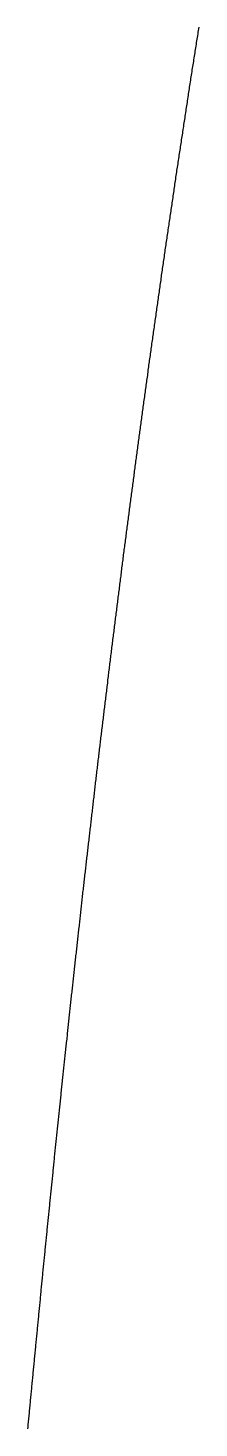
# Model space of a CAD drawing. Header units: millimetres. Extents: x 88 to 97873, y 32 to 55088.
# Drawn here: x 47981.56 to 47983.11, y 5208.76 to 5221.44 of the extents above; entities that cross this region are included whole.
import ezdxf

# ---------------------------------------------------------------- set-up
doc = ezdxf.new("R2010")
doc.units = ezdxf.units.MM
doc.header["$LTSCALE"] = 0.3

msp = doc.modelspace()

# ---------------------------------------------------------------- linework, layer by layer
for p, q in [((47983.11, 5221.427), (47983.112, 5221.443)), ((47983.09, 5221.303), (47983.093, 5221.319)), ((47983.093, 5221.319), (47983.095, 5221.334)), ((47983.095, 5221.334), (47983.098, 5221.35)), ((47983.098, 5221.35), (47983.1, 5221.365)), ((47983.1, 5221.365), (47983.103, 5221.381)), ((47983.103, 5221.381), (47983.105, 5221.396)), ((47983.105, 5221.396), (47983.108, 5221.412)), ((47983.108, 5221.412), (47983.11, 5221.427)), ((47983.071, 5221.179), (47983.073, 5221.195)), ((47983.073, 5221.195), (47983.076, 5221.21)), ((47983.076, 5221.21), (47983.078, 5221.226)), ((47983.078, 5221.226), (47983.081, 5221.241)), ((47983.081, 5221.241), (47983.083, 5221.257)), ((47983.083, 5221.257), (47983.085, 5221.272)), ((47983.085, 5221.272), (47983.088, 5221.288)), ((47983.088, 5221.288), (47983.09, 5221.303)), ((47983.051, 5221.055), (47983.054, 5221.071)), ((47983.054, 5221.071), (47983.056, 5221.086)), ((47983.056, 5221.086), (47983.059, 5221.102)), ((47983.059, 5221.102), (47983.061, 5221.117)), ((47983.061, 5221.117), (47983.064, 5221.133)), ((47983.064, 5221.133), (47983.066, 5221.148)), ((47983.066, 5221.148), (47983.068, 5221.164)), ((47983.068, 5221.164), (47983.071, 5221.179)), ((47983.032, 5220.931), (47983.035, 5220.947)), ((47983.035, 5220.947), (47983.037, 5220.962)), ((47983.037, 5220.962), (47983.039, 5220.978)), ((47983.039, 5220.978), (47983.042, 5220.993)), ((47983.042, 5220.993), (47983.044, 5221.009)), ((47983.044, 5221.009), (47983.047, 5221.024)), ((47983.047, 5221.024), (47983.049, 5221.04)), ((47983.049, 5221.04), (47983.051, 5221.055)), ((47983.011, 5220.792), (47983.013, 5220.808)), ((47983.013, 5220.808), (47983.016, 5220.823)), ((47983.016, 5220.823), (47983.018, 5220.838)), ((47983.018, 5220.838), (47983.02, 5220.854)), ((47983.02, 5220.854), (47983.023, 5220.869)), ((47983.023, 5220.869), (47983.025, 5220.885)), ((47983.025, 5220.885), (47983.027, 5220.9)), ((47983.027, 5220.9), (47983.03, 5220.916)), ((47983.03, 5220.916), (47983.032, 5220.931)), ((47982.992, 5220.669), (47982.994, 5220.684)), ((47982.994, 5220.684), (47982.996, 5220.699)), ((47982.996, 5220.699), (47982.999, 5220.715)), ((47982.999, 5220.715), (47983.001, 5220.73)), ((47983.001, 5220.73), (47983.004, 5220.746)), ((47983.004, 5220.746), (47983.006, 5220.761)), ((47983.006, 5220.761), (47983.008, 5220.777)), ((47983.008, 5220.777), (47983.011, 5220.792)), ((47982.973, 5220.545), (47982.975, 5220.561)), ((47982.975, 5220.561), (47982.978, 5220.576)), ((47982.978, 5220.576), (47982.98, 5220.591)), ((47982.98, 5220.591), (47982.982, 5220.607)), ((47982.982, 5220.607), (47982.985, 5220.622)), ((47982.985, 5220.622), (47982.987, 5220.638)), ((47982.987, 5220.638), (47982.989, 5220.653)), ((47982.989, 5220.653), (47982.992, 5220.669)), ((47982.954, 5220.422), (47982.957, 5220.437)), ((47982.957, 5220.437), (47982.959, 5220.453)), ((47982.959, 5220.453), (47982.961, 5220.468)), ((47982.961, 5220.468), (47982.964, 5220.483)), ((47982.964, 5220.483), (47982.966, 5220.499)), ((47982.966, 5220.499), (47982.968, 5220.514)), ((47982.968, 5220.514), (47982.971, 5220.53)), ((47982.971, 5220.53), (47982.973, 5220.545)), ((47982.933, 5220.283), (47982.936, 5220.299)), ((47982.936, 5220.299), (47982.938, 5220.314)), ((47982.938, 5220.314), (47982.94, 5220.33)), ((47982.94, 5220.33), (47982.943, 5220.345)), ((47982.943, 5220.345), (47982.945, 5220.36)), ((47982.945, 5220.36), (47982.947, 5220.376)), ((47982.947, 5220.376), (47982.95, 5220.391)), ((47982.95, 5220.391), (47982.952, 5220.406)), ((47982.952, 5220.406), (47982.954, 5220.422)), ((47982.915, 5220.16), (47982.917, 5220.176)), ((47982.917, 5220.176), (47982.919, 5220.191)), ((47982.919, 5220.191), (47982.922, 5220.207)), ((47982.922, 5220.207), (47982.924, 5220.222)), ((47982.924, 5220.222), (47982.926, 5220.237)), ((47982.926, 5220.237), (47982.929, 5220.253)), ((47982.929, 5220.253), (47982.931, 5220.268)), ((47982.931, 5220.268), (47982.933, 5220.283)), ((47982.896, 5220.038), (47982.899, 5220.053)), ((47982.899, 5220.053), (47982.901, 5220.068)), ((47982.901, 5220.068), (47982.903, 5220.084)), ((47982.903, 5220.084), (47982.906, 5220.099)), ((47982.906, 5220.099), (47982.908, 5220.114)), ((47982.908, 5220.114), (47982.91, 5220.13)), ((47982.91, 5220.13), (47982.912, 5220.145)), ((47982.912, 5220.145), (47982.915, 5220.16)), ((47982.878, 5219.915), (47982.88, 5219.93)), ((47982.88, 5219.93), (47982.883, 5219.946)), ((47982.883, 5219.946), (47982.885, 5219.961)), ((47982.885, 5219.961), (47982.887, 5219.976)), ((47982.887, 5219.976), (47982.89, 5219.992)), ((47982.89, 5219.992), (47982.892, 5220.007)), ((47982.892, 5220.007), (47982.894, 5220.022)), ((47982.894, 5220.022), (47982.896, 5220.038)), ((47982.858, 5219.777), (47982.86, 5219.793)), ((47982.86, 5219.793), (47982.862, 5219.808)), ((47982.862, 5219.808), (47982.865, 5219.823)), ((47982.865, 5219.823), (47982.867, 5219.839)), ((47982.867, 5219.839), (47982.869, 5219.854)), ((47982.869, 5219.854), (47982.871, 5219.869)), ((47982.871, 5219.869), (47982.874, 5219.884)), ((47982.874, 5219.884), (47982.876, 5219.9)), ((47982.876, 5219.9), (47982.878, 5219.915)), ((47982.84, 5219.655), (47982.842, 5219.67)), ((47982.842, 5219.67), (47982.844, 5219.686)), ((47982.844, 5219.686), (47982.847, 5219.701)), ((47982.847, 5219.701), (47982.849, 5219.716)), ((47982.849, 5219.716), (47982.851, 5219.732)), ((47982.851, 5219.732), (47982.853, 5219.747)), ((47982.853, 5219.747), (47982.856, 5219.762)), ((47982.856, 5219.762), (47982.858, 5219.777)), ((47982.822, 5219.533), (47982.824, 5219.548)), ((47982.824, 5219.548), (47982.826, 5219.564)), ((47982.826, 5219.564), (47982.829, 5219.579)), ((47982.829, 5219.579), (47982.831, 5219.594)), ((47982.831, 5219.594), (47982.833, 5219.609)), ((47982.833, 5219.609), (47982.835, 5219.625)), ((47982.835, 5219.625), (47982.838, 5219.64)), ((47982.838, 5219.64), (47982.84, 5219.655)), ((47982.804, 5219.411), (47982.806, 5219.426)), ((47982.806, 5219.426), (47982.809, 5219.442)), ((47982.809, 5219.442), (47982.811, 5219.457)), ((47982.811, 5219.457), (47982.813, 5219.472)), ((47982.813, 5219.472), (47982.815, 5219.487)), ((47982.815, 5219.487), (47982.818, 5219.503)), ((47982.818, 5219.503), (47982.82, 5219.518)), ((47982.82, 5219.518), (47982.822, 5219.533)), ((47982.784, 5219.274), (47982.787, 5219.289)), ((47982.787, 5219.289), (47982.789, 5219.305)), ((47982.789, 5219.305), (47982.791, 5219.32)), ((47982.791, 5219.32), (47982.793, 5219.335)), ((47982.793, 5219.335), (47982.795, 5219.35)), ((47982.795, 5219.35), (47982.798, 5219.365)), ((47982.798, 5219.365), (47982.8, 5219.381)), ((47982.8, 5219.381), (47982.802, 5219.396)), ((47982.802, 5219.396), (47982.804, 5219.411)), ((47982.767, 5219.153), (47982.769, 5219.168)), ((47982.769, 5219.168), (47982.771, 5219.183)), ((47982.771, 5219.183), (47982.773, 5219.198)), ((47982.773, 5219.198), (47982.776, 5219.213)), ((47982.776, 5219.213), (47982.778, 5219.229)), ((47982.778, 5219.229), (47982.78, 5219.244)), ((47982.78, 5219.244), (47982.782, 5219.259)), ((47982.782, 5219.259), (47982.784, 5219.274)), ((47982.75, 5219.031), (47982.752, 5219.046)), ((47982.752, 5219.046), (47982.754, 5219.062)), ((47982.754, 5219.062), (47982.756, 5219.077)), ((47982.756, 5219.077), (47982.758, 5219.092)), ((47982.758, 5219.092), (47982.76, 5219.107)), ((47982.76, 5219.107), (47982.763, 5219.122)), ((47982.763, 5219.122), (47982.765, 5219.137)), ((47982.765, 5219.137), (47982.767, 5219.153)), ((47982.73, 5218.895), (47982.732, 5218.91)), ((47982.732, 5218.91), (47982.734, 5218.925)), ((47982.734, 5218.925), (47982.737, 5218.94)), ((47982.737, 5218.94), (47982.739, 5218.956)), ((47982.739, 5218.956), (47982.741, 5218.971)), ((47982.741, 5218.971), (47982.743, 5218.986)), ((47982.743, 5218.986), (47982.745, 5219.001)), ((47982.745, 5219.001), (47982.747, 5219.016)), ((47982.747, 5219.016), (47982.75, 5219.031)), ((47982.713, 5218.774), (47982.715, 5218.789)), ((47982.715, 5218.789), (47982.717, 5218.804)), ((47982.717, 5218.804), (47982.719, 5218.819)), ((47982.719, 5218.819), (47982.722, 5218.834)), ((47982.722, 5218.834), (47982.724, 5218.85)), ((47982.724, 5218.85), (47982.726, 5218.865)), ((47982.726, 5218.865), (47982.728, 5218.88)), ((47982.728, 5218.88), (47982.73, 5218.895)), ((47982.694, 5218.638), (47982.696, 5218.653)), ((47982.696, 5218.653), (47982.698, 5218.668)), ((47982.698, 5218.668), (47982.7, 5218.683)), ((47982.7, 5218.683), (47982.702, 5218.698)), ((47982.702, 5218.698), (47982.704, 5218.713)), ((47982.704, 5218.713), (47982.707, 5218.729)), ((47982.707, 5218.729), (47982.709, 5218.744)), ((47982.709, 5218.744), (47982.711, 5218.759)), ((47982.711, 5218.759), (47982.713, 5218.774)), ((47982.677, 5218.517), (47982.679, 5218.532)), ((47982.679, 5218.532), (47982.681, 5218.547)), ((47982.681, 5218.547), (47982.683, 5218.562)), ((47982.683, 5218.562), (47982.685, 5218.578)), ((47982.685, 5218.578), (47982.687, 5218.593)), ((47982.687, 5218.593), (47982.69, 5218.608)), ((47982.69, 5218.608), (47982.692, 5218.623)), ((47982.692, 5218.623), (47982.694, 5218.638)), ((47982.66, 5218.397), (47982.662, 5218.412)), ((47982.662, 5218.412), (47982.664, 5218.427)), ((47982.664, 5218.427), (47982.666, 5218.442)), ((47982.666, 5218.442), (47982.669, 5218.457)), ((47982.669, 5218.457), (47982.671, 5218.472)), ((47982.671, 5218.472), (47982.673, 5218.487)), ((47982.673, 5218.487), (47982.675, 5218.502)), ((47982.675, 5218.502), (47982.677, 5218.517)), ((47982.641, 5218.261), (47982.643, 5218.276)), ((47982.643, 5218.276), (47982.646, 5218.291)), ((47982.646, 5218.291), (47982.648, 5218.306)), ((47982.648, 5218.306), (47982.65, 5218.321)), ((47982.65, 5218.321), (47982.652, 5218.337)), ((47982.652, 5218.337), (47982.654, 5218.352)), ((47982.654, 5218.352), (47982.656, 5218.367)), ((47982.656, 5218.367), (47982.658, 5218.382)), ((47982.658, 5218.382), (47982.66, 5218.397)), ((47982.625, 5218.141), (47982.627, 5218.156)), ((47982.627, 5218.156), (47982.629, 5218.171)), ((47982.629, 5218.171), (47982.631, 5218.186)), ((47982.631, 5218.186), (47982.633, 5218.201)), ((47982.633, 5218.201), (47982.635, 5218.216)), ((47982.635, 5218.216), (47982.637, 5218.231)), ((47982.637, 5218.231), (47982.639, 5218.246)), ((47982.639, 5218.246), (47982.641, 5218.261)), ((47982.606, 5218.006), (47982.608, 5218.021)), ((47982.608, 5218.021), (47982.61, 5218.036)), ((47982.61, 5218.036), (47982.612, 5218.051)), ((47982.612, 5218.051), (47982.614, 5218.066)), ((47982.614, 5218.066), (47982.617, 5218.081)), ((47982.617, 5218.081), (47982.619, 5218.096)), ((47982.619, 5218.096), (47982.621, 5218.111)), ((47982.621, 5218.111), (47982.623, 5218.126)), ((47982.623, 5218.126), (47982.625, 5218.141)), ((47982.59, 5217.886), (47982.592, 5217.901)), ((47982.592, 5217.901), (47982.594, 5217.916)), ((47982.594, 5217.916), (47982.596, 5217.931)), ((47982.596, 5217.931), (47982.598, 5217.946)), ((47982.598, 5217.946), (47982.6, 5217.961)), ((47982.6, 5217.961), (47982.602, 5217.976)), ((47982.602, 5217.976), (47982.604, 5217.991)), ((47982.604, 5217.991), (47982.606, 5218.006)), ((47982.572, 5217.752), (47982.574, 5217.767)), ((47982.574, 5217.767), (47982.576, 5217.781)), ((47982.576, 5217.781), (47982.578, 5217.796)), ((47982.578, 5217.796), (47982.58, 5217.811)), ((47982.58, 5217.811), (47982.582, 5217.826)), ((47982.582, 5217.826), (47982.584, 5217.841)), ((47982.584, 5217.841), (47982.586, 5217.856)), ((47982.586, 5217.856), (47982.588, 5217.871)), ((47982.588, 5217.871), (47982.59, 5217.886)), ((47982.556, 5217.632), (47982.558, 5217.647)), ((47982.558, 5217.647), (47982.56, 5217.662)), ((47982.56, 5217.662), (47982.562, 5217.677)), ((47982.562, 5217.677), (47982.564, 5217.692)), ((47982.564, 5217.692), (47982.566, 5217.707)), ((47982.566, 5217.707), (47982.568, 5217.722)), ((47982.568, 5217.722), (47982.57, 5217.737)), ((47982.57, 5217.737), (47982.572, 5217.752)), ((47982.538, 5217.498), (47982.54, 5217.513)), ((47982.54, 5217.513), (47982.542, 5217.528)), ((47982.542, 5217.528), (47982.544, 5217.542)), ((47982.544, 5217.542), (47982.546, 5217.557)), ((47982.546, 5217.557), (47982.548, 5217.572)), ((47982.548, 5217.572), (47982.55, 5217.587)), ((47982.55, 5217.587), (47982.552, 5217.602)), ((47982.552, 5217.602), (47982.554, 5217.617)), ((47982.554, 5217.617), (47982.556, 5217.632)), ((47982.522, 5217.379), (47982.524, 5217.393)), ((47982.524, 5217.393), (47982.526, 5217.408)), ((47982.526, 5217.408), (47982.528, 5217.423)), ((47982.528, 5217.423), (47982.53, 5217.438)), ((47982.53, 5217.438), (47982.532, 5217.453)), ((47982.532, 5217.453), (47982.534, 5217.468)), ((47982.534, 5217.468), (47982.536, 5217.483)), ((47982.536, 5217.483), (47982.538, 5217.498)), ((47982.504, 5217.245), (47982.506, 5217.259)), ((47982.506, 5217.259), (47982.508, 5217.274)), ((47982.508, 5217.274), (47982.51, 5217.289)), ((47982.51, 5217.289), (47982.512, 5217.304)), ((47982.512, 5217.304), (47982.514, 5217.319)), ((47982.514, 5217.319), (47982.516, 5217.334)), ((47982.516, 5217.334), (47982.518, 5217.349)), ((47982.518, 5217.349), (47982.52, 5217.364)), ((47982.52, 5217.364), (47982.522, 5217.379)), ((47982.488, 5217.126), (47982.49, 5217.141)), ((47982.49, 5217.141), (47982.492, 5217.155)), ((47982.492, 5217.155), (47982.494, 5217.17)), ((47982.494, 5217.17), (47982.496, 5217.185)), ((47982.496, 5217.185), (47982.498, 5217.2)), ((47982.498, 5217.2), (47982.5, 5217.215)), ((47982.5, 5217.215), (47982.502, 5217.23)), ((47982.502, 5217.23), (47982.504, 5217.245)), ((47982.471, 5216.992), (47982.473, 5217.007)), ((47982.473, 5217.007), (47982.475, 5217.022)), ((47982.475, 5217.022), (47982.477, 5217.037)), ((47982.477, 5217.037), (47982.479, 5217.051)), ((47982.479, 5217.051), (47982.48, 5217.066)), ((47982.48, 5217.066), (47982.482, 5217.081)), ((47982.482, 5217.081), (47982.484, 5217.096)), ((47982.484, 5217.096), (47982.486, 5217.111)), ((47982.486, 5217.111), (47982.488, 5217.126)), ((47982.455, 5216.874), (47982.457, 5216.888)), ((47982.457, 5216.888), (47982.459, 5216.903)), ((47982.459, 5216.903), (47982.461, 5216.918)), ((47982.461, 5216.918), (47982.463, 5216.933)), ((47982.463, 5216.933), (47982.465, 5216.948)), ((47982.465, 5216.948), (47982.467, 5216.962)), ((47982.467, 5216.962), (47982.469, 5216.977)), ((47982.469, 5216.977), (47982.471, 5216.992)), ((47982.438, 5216.74), (47982.44, 5216.755)), ((47982.44, 5216.755), (47982.442, 5216.77)), ((47982.442, 5216.77), (47982.444, 5216.785)), ((47982.444, 5216.785), (47982.446, 5216.8)), ((47982.446, 5216.8), (47982.448, 5216.814)), ((47982.448, 5216.814), (47982.45, 5216.829)), ((47982.45, 5216.829), (47982.451, 5216.844)), ((47982.451, 5216.844), (47982.453, 5216.859)), ((47982.453, 5216.859), (47982.455, 5216.874)), ((47982.423, 5216.622), (47982.425, 5216.637)), ((47982.425, 5216.637), (47982.427, 5216.652)), ((47982.427, 5216.652), (47982.428, 5216.666)), ((47982.428, 5216.666), (47982.43, 5216.681)), ((47982.43, 5216.681), (47982.432, 5216.696)), ((47982.432, 5216.696), (47982.434, 5216.711)), ((47982.434, 5216.711), (47982.436, 5216.726)), ((47982.436, 5216.726), (47982.438, 5216.74)), ((47982.406, 5216.489), (47982.408, 5216.504)), ((47982.408, 5216.504), (47982.409, 5216.519)), ((47982.409, 5216.519), (47982.411, 5216.533)), ((47982.411, 5216.533), (47982.413, 5216.548)), ((47982.413, 5216.548), (47982.415, 5216.563)), ((47982.415, 5216.563), (47982.417, 5216.578)), ((47982.417, 5216.578), (47982.419, 5216.593)), ((47982.419, 5216.593), (47982.421, 5216.607)), ((47982.421, 5216.607), (47982.423, 5216.622)), ((47982.389, 5216.356), (47982.391, 5216.371)), ((47982.391, 5216.371), (47982.393, 5216.386)), ((47982.393, 5216.386), (47982.394, 5216.401)), ((47982.394, 5216.401), (47982.396, 5216.415)), ((47982.396, 5216.415), (47982.398, 5216.43)), ((47982.398, 5216.43), (47982.4, 5216.445)), ((47982.4, 5216.445), (47982.402, 5216.46)), ((47982.402, 5216.46), (47982.404, 5216.474)), ((47982.404, 5216.474), (47982.406, 5216.489)), ((47982.374, 5216.239), (47982.376, 5216.253)), ((47982.376, 5216.253), (47982.378, 5216.268)), ((47982.378, 5216.268), (47982.379, 5216.283)), ((47982.379, 5216.283), (47982.381, 5216.298)), ((47982.381, 5216.298), (47982.383, 5216.312)), ((47982.383, 5216.312), (47982.385, 5216.327)), ((47982.385, 5216.327), (47982.387, 5216.342)), ((47982.387, 5216.342), (47982.389, 5216.356)), ((47982.357, 5216.106), (47982.359, 5216.121)), ((47982.359, 5216.121), (47982.361, 5216.136)), ((47982.361, 5216.136), (47982.363, 5216.15)), ((47982.363, 5216.15), (47982.365, 5216.165)), ((47982.365, 5216.165), (47982.366, 5216.18)), ((47982.366, 5216.18), (47982.368, 5216.195)), ((47982.368, 5216.195), (47982.37, 5216.209)), ((47982.37, 5216.209), (47982.372, 5216.224)), ((47982.372, 5216.224), (47982.374, 5216.239)), ((47982.342, 5215.989), (47982.344, 5216.003)), ((47982.344, 5216.003), (47982.346, 5216.018)), ((47982.346, 5216.018), (47982.348, 5216.033)), ((47982.348, 5216.033), (47982.35, 5216.048)), ((47982.35, 5216.048), (47982.352, 5216.062)), ((47982.352, 5216.062), (47982.353, 5216.077)), ((47982.353, 5216.077), (47982.355, 5216.092)), ((47982.355, 5216.092), (47982.357, 5216.106)), ((47982.326, 5215.857), (47982.328, 5215.871)), ((47982.328, 5215.871), (47982.33, 5215.886)), ((47982.33, 5215.886), (47982.331, 5215.901)), ((47982.331, 5215.901), (47982.333, 5215.915)), ((47982.333, 5215.915), (47982.335, 5215.93)), ((47982.335, 5215.93), (47982.337, 5215.945)), ((47982.337, 5215.945), (47982.339, 5215.959)), ((47982.339, 5215.959), (47982.341, 5215.974)), ((47982.341, 5215.974), (47982.342, 5215.989)), ((47982.31, 5215.725), (47982.311, 5215.74)), ((47982.311, 5215.74), (47982.313, 5215.754)), ((47982.313, 5215.754), (47982.315, 5215.769)), ((47982.315, 5215.769), (47982.317, 5215.784)), ((47982.317, 5215.784), (47982.319, 5215.798)), ((47982.319, 5215.798), (47982.32, 5215.813)), ((47982.32, 5215.813), (47982.322, 5215.827)), ((47982.322, 5215.827), (47982.324, 5215.842)), ((47982.324, 5215.842), (47982.326, 5215.857)), ((47982.295, 5215.608), (47982.297, 5215.623)), ((47982.297, 5215.623), (47982.299, 5215.637)), ((47982.299, 5215.637), (47982.301, 5215.652)), ((47982.301, 5215.652), (47982.302, 5215.666)), ((47982.302, 5215.666), (47982.304, 5215.681)), ((47982.304, 5215.681), (47982.306, 5215.696)), ((47982.306, 5215.696), (47982.308, 5215.71)), ((47982.308, 5215.71), (47982.31, 5215.725)), ((47982.279, 5215.476), (47982.281, 5215.491)), ((47982.281, 5215.491), (47982.283, 5215.506)), ((47982.283, 5215.506), (47982.284, 5215.52)), ((47982.284, 5215.52), (47982.286, 5215.535)), ((47982.286, 5215.535), (47982.288, 5215.549)), ((47982.288, 5215.549), (47982.29, 5215.564)), ((47982.29, 5215.564), (47982.292, 5215.579)), ((47982.292, 5215.579), (47982.293, 5215.593)), ((47982.293, 5215.593), (47982.295, 5215.608)), ((47982.263, 5215.345), (47982.265, 5215.36)), ((47982.265, 5215.36), (47982.267, 5215.374)), ((47982.267, 5215.374), (47982.268, 5215.389)), ((47982.268, 5215.389), (47982.27, 5215.403)), ((47982.27, 5215.403), (47982.272, 5215.418)), ((47982.272, 5215.418), (47982.274, 5215.433)), ((47982.274, 5215.433), (47982.275, 5215.447)), ((47982.275, 5215.447), (47982.277, 5215.462)), ((47982.277, 5215.462), (47982.279, 5215.476)), ((47982.249, 5215.228), (47982.251, 5215.243)), ((47982.251, 5215.243), (47982.252, 5215.258)), ((47982.252, 5215.258), (47982.254, 5215.272)), ((47982.254, 5215.272), (47982.256, 5215.287)), ((47982.256, 5215.287), (47982.258, 5215.301)), ((47982.258, 5215.301), (47982.259, 5215.316)), ((47982.259, 5215.316), (47982.261, 5215.33)), ((47982.261, 5215.33), (47982.263, 5215.345)), ((47982.233, 5215.097), (47982.235, 5215.112)), ((47982.235, 5215.112), (47982.236, 5215.126)), ((47982.236, 5215.126), (47982.238, 5215.141)), ((47982.238, 5215.141), (47982.24, 5215.156)), ((47982.24, 5215.156), (47982.242, 5215.17)), ((47982.242, 5215.17), (47982.244, 5215.185)), ((47982.244, 5215.185), (47982.245, 5215.199)), ((47982.245, 5215.199), (47982.247, 5215.214)), ((47982.247, 5215.214), (47982.249, 5215.228)), ((47982.217, 5214.966), (47982.219, 5214.981)), ((47982.219, 5214.981), (47982.221, 5214.996)), ((47982.221, 5214.996), (47982.222, 5215.01)), ((47982.222, 5215.01), (47982.224, 5215.025)), ((47982.224, 5215.025), (47982.226, 5215.039)), ((47982.226, 5215.039), (47982.228, 5215.054)), ((47982.228, 5215.054), (47982.229, 5215.068)), ((47982.229, 5215.068), (47982.231, 5215.083)), ((47982.231, 5215.083), (47982.233, 5215.097)), ((47982.202, 5214.836), (47982.203, 5214.85)), ((47982.203, 5214.85), (47982.205, 5214.865)), ((47982.205, 5214.865), (47982.207, 5214.879)), ((47982.207, 5214.879), (47982.209, 5214.894)), ((47982.209, 5214.894), (47982.21, 5214.908)), ((47982.21, 5214.908), (47982.212, 5214.923)), ((47982.212, 5214.923), (47982.214, 5214.937)), ((47982.214, 5214.937), (47982.216, 5214.952)), ((47982.216, 5214.952), (47982.217, 5214.966)), ((47982.188, 5214.72), (47982.19, 5214.734)), ((47982.19, 5214.734), (47982.191, 5214.749)), ((47982.191, 5214.749), (47982.193, 5214.763)), ((47982.193, 5214.763), (47982.195, 5214.778)), ((47982.195, 5214.778), (47982.196, 5214.792)), ((47982.196, 5214.792), (47982.198, 5214.807)), ((47982.198, 5214.807), (47982.2, 5214.821)), ((47982.2, 5214.821), (47982.202, 5214.836)), ((47982.172, 5214.589), (47982.174, 5214.604)), ((47982.174, 5214.604), (47982.176, 5214.618)), ((47982.176, 5214.618), (47982.178, 5214.633)), ((47982.178, 5214.633), (47982.179, 5214.647)), ((47982.179, 5214.647), (47982.181, 5214.662)), ((47982.181, 5214.662), (47982.183, 5214.676)), ((47982.183, 5214.676), (47982.184, 5214.691)), ((47982.184, 5214.691), (47982.186, 5214.705)), ((47982.186, 5214.705), (47982.188, 5214.72)), ((47982.157, 5214.459), (47982.159, 5214.474)), ((47982.159, 5214.474), (47982.161, 5214.488)), ((47982.161, 5214.488), (47982.162, 5214.503)), ((47982.162, 5214.503), (47982.164, 5214.517)), ((47982.164, 5214.517), (47982.166, 5214.531)), ((47982.166, 5214.531), (47982.167, 5214.546)), ((47982.167, 5214.546), (47982.169, 5214.56)), ((47982.169, 5214.56), (47982.171, 5214.575)), ((47982.171, 5214.575), (47982.172, 5214.589)), ((47982.142, 5214.329), (47982.144, 5214.343)), ((47982.144, 5214.343), (47982.145, 5214.358)), ((47982.145, 5214.358), (47982.147, 5214.372)), ((47982.147, 5214.372), (47982.149, 5214.387)), ((47982.149, 5214.387), (47982.15, 5214.401)), ((47982.15, 5214.401), (47982.152, 5214.416)), ((47982.152, 5214.416), (47982.154, 5214.43)), ((47982.154, 5214.43), (47982.155, 5214.445)), ((47982.155, 5214.445), (47982.157, 5214.459)), ((47982.129, 5214.214), (47982.13, 5214.228)), ((47982.13, 5214.228), (47982.132, 5214.242)), ((47982.132, 5214.242), (47982.134, 5214.257)), ((47982.134, 5214.257), (47982.135, 5214.271)), ((47982.135, 5214.271), (47982.137, 5214.286)), ((47982.137, 5214.286), (47982.139, 5214.3)), ((47982.139, 5214.3), (47982.14, 5214.315)), ((47982.14, 5214.315), (47982.142, 5214.329)), ((47982.114, 5214.084), (47982.115, 5214.098)), ((47982.115, 5214.098), (47982.117, 5214.113)), ((47982.117, 5214.113), (47982.119, 5214.127)), ((47982.119, 5214.127), (47982.12, 5214.141)), ((47982.12, 5214.141), (47982.122, 5214.156)), ((47982.122, 5214.156), (47982.124, 5214.17)), ((47982.124, 5214.17), (47982.125, 5214.185)), ((47982.125, 5214.185), (47982.127, 5214.199)), ((47982.127, 5214.199), (47982.129, 5214.214)), ((47982.099, 5213.954), (47982.1, 5213.969)), ((47982.1, 5213.969), (47982.102, 5213.983)), ((47982.102, 5213.983), (47982.104, 5213.997)), ((47982.104, 5213.997), (47982.105, 5214.012)), ((47982.105, 5214.012), (47982.107, 5214.026)), ((47982.107, 5214.026), (47982.109, 5214.041)), ((47982.109, 5214.041), (47982.11, 5214.055)), ((47982.11, 5214.055), (47982.112, 5214.069)), ((47982.112, 5214.069), (47982.114, 5214.084)), ((47982.084, 5213.825), (47982.086, 5213.839)), ((47982.086, 5213.839), (47982.087, 5213.853)), ((47982.087, 5213.853), (47982.089, 5213.868)), ((47982.089, 5213.868), (47982.09, 5213.882)), ((47982.09, 5213.882), (47982.092, 5213.897)), ((47982.092, 5213.897), (47982.094, 5213.911)), ((47982.094, 5213.911), (47982.095, 5213.925)), ((47982.095, 5213.925), (47982.097, 5213.94)), ((47982.097, 5213.94), (47982.099, 5213.954)), ((47982.069, 5213.695), (47982.071, 5213.71)), ((47982.071, 5213.71), (47982.072, 5213.724)), ((47982.072, 5213.724), (47982.074, 5213.738)), ((47982.074, 5213.738), (47982.076, 5213.753)), ((47982.076, 5213.753), (47982.077, 5213.767)), ((47982.077, 5213.767), (47982.079, 5213.782)), ((47982.079, 5213.782), (47982.081, 5213.796)), ((47982.081, 5213.796), (47982.082, 5213.81)), ((47982.082, 5213.81), (47982.084, 5213.825)), ((47982.056, 5213.581), (47982.058, 5213.595)), ((47982.058, 5213.595), (47982.059, 5213.609)), ((47982.059, 5213.609), (47982.061, 5213.624)), ((47982.061, 5213.624), (47982.063, 5213.638)), ((47982.063, 5213.638), (47982.064, 5213.652)), ((47982.064, 5213.652), (47982.066, 5213.667)), ((47982.066, 5213.667), (47982.068, 5213.681)), ((47982.068, 5213.681), (47982.069, 5213.695)), ((47982.042, 5213.452), (47982.043, 5213.466)), ((47982.043, 5213.466), (47982.045, 5213.48)), ((47982.045, 5213.48), (47982.046, 5213.495)), ((47982.046, 5213.495), (47982.048, 5213.509)), ((47982.048, 5213.509), (47982.05, 5213.523)), ((47982.05, 5213.523), (47982.051, 5213.538)), ((47982.051, 5213.538), (47982.053, 5213.552)), ((47982.053, 5213.552), (47982.055, 5213.566)), ((47982.055, 5213.566), (47982.056, 5213.581)), ((47982.027, 5213.323), (47982.029, 5213.337)), ((47982.029, 5213.337), (47982.03, 5213.351)), ((47982.03, 5213.351), (47982.032, 5213.366)), ((47982.032, 5213.366), (47982.034, 5213.38)), ((47982.034, 5213.38), (47982.035, 5213.394)), ((47982.035, 5213.394), (47982.037, 5213.409)), ((47982.037, 5213.409), (47982.038, 5213.423)), ((47982.038, 5213.423), (47982.04, 5213.437)), ((47982.04, 5213.437), (47982.042, 5213.452)), ((47982.013, 5213.194), (47982.014, 5213.208)), ((47982.014, 5213.208), (47982.016, 5213.223)), ((47982.016, 5213.223), (47982.018, 5213.237)), ((47982.018, 5213.237), (47982.019, 5213.251)), ((47982.019, 5213.251), (47982.021, 5213.265)), ((47982.021, 5213.265), (47982.022, 5213.28)), ((47982.022, 5213.28), (47982.024, 5213.294)), ((47982.024, 5213.294), (47982.026, 5213.308)), ((47982.026, 5213.308), (47982.027, 5213.323)), ((47981.999, 5213.065), (47982, 5213.08)), ((47982, 5213.08), (47982.002, 5213.094)), ((47982.002, 5213.094), (47982.003, 5213.108)), ((47982.003, 5213.108), (47982.005, 5213.122)), ((47982.005, 5213.122), (47982.007, 5213.137)), ((47982.007, 5213.137), (47982.008, 5213.151)), ((47982.008, 5213.151), (47982.01, 5213.165)), ((47982.01, 5213.165), (47982.011, 5213.18)), ((47982.011, 5213.18), (47982.013, 5213.194)), ((47981.984, 5212.937), (47981.986, 5212.951)), ((47981.986, 5212.951), (47981.988, 5212.965)), ((47981.988, 5212.965), (47981.989, 5212.98)), ((47981.989, 5212.98), (47981.991, 5212.994)), ((47981.991, 5212.994), (47981.992, 5213.008)), ((47981.992, 5213.008), (47981.994, 5213.022)), ((47981.994, 5213.022), (47981.995, 5213.037)), ((47981.995, 5213.037), (47981.997, 5213.051)), ((47981.997, 5213.051), (47981.999, 5213.065)), ((47981.97, 5212.809), (47981.972, 5212.823)), ((47981.972, 5212.823), (47981.974, 5212.837)), ((47981.974, 5212.837), (47981.975, 5212.851)), ((47981.975, 5212.851), (47981.977, 5212.866)), ((47981.977, 5212.866), (47981.978, 5212.88)), ((47981.978, 5212.88), (47981.98, 5212.894)), ((47981.98, 5212.894), (47981.981, 5212.908)), ((47981.981, 5212.908), (47981.983, 5212.923)), ((47981.983, 5212.923), (47981.984, 5212.937)), ((47981.958, 5212.695), (47981.96, 5212.709)), ((47981.96, 5212.709), (47981.961, 5212.723)), ((47981.961, 5212.723), (47981.963, 5212.737)), ((47981.963, 5212.737), (47981.964, 5212.752)), ((47981.964, 5212.752), (47981.966, 5212.766)), ((47981.966, 5212.766), (47981.967, 5212.78)), ((47981.967, 5212.78), (47981.969, 5212.794)), ((47981.969, 5212.794), (47981.97, 5212.809)), ((47981.944, 5212.567), (47981.946, 5212.581)), ((47981.946, 5212.581), (47981.947, 5212.595)), ((47981.947, 5212.595), (47981.949, 5212.609)), ((47981.949, 5212.609), (47981.95, 5212.624)), ((47981.95, 5212.624), (47981.952, 5212.638)), ((47981.952, 5212.638), (47981.953, 5212.652)), ((47981.953, 5212.652), (47981.955, 5212.666)), ((47981.955, 5212.666), (47981.956, 5212.68)), ((47981.956, 5212.68), (47981.958, 5212.695)), ((47981.93, 5212.439), (47981.932, 5212.453)), ((47981.932, 5212.453), (47981.933, 5212.467)), ((47981.933, 5212.467), (47981.935, 5212.481)), ((47981.935, 5212.481), (47981.936, 5212.496)), ((47981.936, 5212.496), (47981.938, 5212.51)), ((47981.938, 5212.51), (47981.939, 5212.524)), ((47981.939, 5212.524), (47981.941, 5212.538)), ((47981.941, 5212.538), (47981.943, 5212.552)), ((47981.943, 5212.552), (47981.944, 5212.567)), ((47981.917, 5212.311), (47981.918, 5212.325)), ((47981.918, 5212.325), (47981.92, 5212.339)), ((47981.92, 5212.339), (47981.921, 5212.354)), ((47981.921, 5212.354), (47981.923, 5212.368)), ((47981.923, 5212.368), (47981.924, 5212.382)), ((47981.924, 5212.382), (47981.926, 5212.396)), ((47981.926, 5212.396), (47981.927, 5212.41)), ((47981.927, 5212.41), (47981.929, 5212.425)), ((47981.929, 5212.425), (47981.93, 5212.439)), ((47981.903, 5212.183), (47981.904, 5212.198)), ((47981.904, 5212.198), (47981.906, 5212.212)), ((47981.906, 5212.212), (47981.907, 5212.226)), ((47981.907, 5212.226), (47981.909, 5212.24)), ((47981.909, 5212.24), (47981.91, 5212.254)), ((47981.91, 5212.254), (47981.912, 5212.268)), ((47981.912, 5212.268), (47981.914, 5212.283)), ((47981.914, 5212.283), (47981.915, 5212.297)), ((47981.915, 5212.297), (47981.917, 5212.311)), ((47981.889, 5212.056), (47981.891, 5212.07)), ((47981.891, 5212.07), (47981.892, 5212.084)), ((47981.892, 5212.084), (47981.894, 5212.098)), ((47981.894, 5212.098), (47981.895, 5212.113)), ((47981.895, 5212.113), (47981.897, 5212.127)), ((47981.897, 5212.127), (47981.898, 5212.141)), ((47981.898, 5212.141), (47981.9, 5212.155)), ((47981.9, 5212.155), (47981.901, 5212.169)), ((47981.901, 5212.169), (47981.903, 5212.183)), ((47981.876, 5211.929), (47981.877, 5211.943)), ((47981.877, 5211.943), (47981.879, 5211.957)), ((47981.879, 5211.957), (47981.88, 5211.971)), ((47981.88, 5211.971), (47981.882, 5211.985)), ((47981.882, 5211.985), (47981.883, 5211.999)), ((47981.883, 5211.999), (47981.885, 5212.013)), ((47981.885, 5212.013), (47981.886, 5212.028)), ((47981.886, 5212.028), (47981.888, 5212.042)), ((47981.888, 5212.042), (47981.889, 5212.056)), ((47981.862, 5211.801), (47981.864, 5211.815)), ((47981.864, 5211.815), (47981.865, 5211.83)), ((47981.865, 5211.83), (47981.867, 5211.844)), ((47981.867, 5211.844), (47981.868, 5211.858)), ((47981.868, 5211.858), (47981.87, 5211.872)), ((47981.87, 5211.872), (47981.871, 5211.886)), ((47981.871, 5211.886), (47981.873, 5211.9)), ((47981.873, 5211.9), (47981.874, 5211.914)), ((47981.874, 5211.914), (47981.876, 5211.929)), ((47981.849, 5211.674), (47981.851, 5211.688)), ((47981.851, 5211.688), (47981.852, 5211.702)), ((47981.852, 5211.702), (47981.854, 5211.717)), ((47981.854, 5211.717), (47981.855, 5211.731)), ((47981.855, 5211.731), (47981.857, 5211.745)), ((47981.857, 5211.745), (47981.858, 5211.759)), ((47981.858, 5211.759), (47981.86, 5211.773)), ((47981.86, 5211.773), (47981.861, 5211.787)), ((47981.861, 5211.787), (47981.862, 5211.801)), ((47981.836, 5211.547), (47981.837, 5211.561)), ((47981.837, 5211.561), (47981.839, 5211.575)), ((47981.839, 5211.575), (47981.84, 5211.59)), ((47981.84, 5211.59), (47981.842, 5211.604)), ((47981.842, 5211.604), (47981.843, 5211.618)), ((47981.843, 5211.618), (47981.845, 5211.632)), ((47981.845, 5211.632), (47981.846, 5211.646)), ((47981.846, 5211.646), (47981.848, 5211.66)), ((47981.848, 5211.66), (47981.849, 5211.674)), ((47981.823, 5211.42), (47981.824, 5211.435)), ((47981.824, 5211.435), (47981.826, 5211.449)), ((47981.826, 5211.449), (47981.827, 5211.463)), ((47981.827, 5211.463), (47981.829, 5211.477)), ((47981.829, 5211.477), (47981.83, 5211.491)), ((47981.83, 5211.491), (47981.832, 5211.505)), ((47981.832, 5211.505), (47981.833, 5211.519)), ((47981.833, 5211.519), (47981.834, 5211.533)), ((47981.834, 5211.533), (47981.836, 5211.547)), ((47981.81, 5211.294), (47981.811, 5211.308)), ((47981.811, 5211.308), (47981.813, 5211.322)), ((47981.813, 5211.322), (47981.814, 5211.336)), ((47981.814, 5211.336), (47981.815, 5211.35)), ((47981.815, 5211.35), (47981.817, 5211.364)), ((47981.817, 5211.364), (47981.818, 5211.378)), ((47981.818, 5211.378), (47981.82, 5211.392)), ((47981.82, 5211.392), (47981.821, 5211.406)), ((47981.821, 5211.406), (47981.823, 5211.42)), ((47981.797, 5211.167), (47981.798, 5211.181)), ((47981.798, 5211.181), (47981.8, 5211.195)), ((47981.8, 5211.195), (47981.801, 5211.209)), ((47981.801, 5211.209), (47981.802, 5211.223)), ((47981.802, 5211.223), (47981.804, 5211.237)), ((47981.804, 5211.237), (47981.805, 5211.252)), ((47981.805, 5211.252), (47981.807, 5211.266)), ((47981.807, 5211.266), (47981.808, 5211.28)), ((47981.808, 5211.28), (47981.81, 5211.294)), ((47981.784, 5211.041), (47981.785, 5211.055)), ((47981.785, 5211.055), (47981.787, 5211.069)), ((47981.787, 5211.069), (47981.788, 5211.083)), ((47981.788, 5211.083), (47981.789, 5211.097)), ((47981.789, 5211.097), (47981.791, 5211.111)), ((47981.791, 5211.111), (47981.792, 5211.125)), ((47981.792, 5211.125), (47981.794, 5211.139)), ((47981.794, 5211.139), (47981.795, 5211.153)), ((47981.795, 5211.153), (47981.797, 5211.167)), ((47981.771, 5210.914), (47981.772, 5210.928)), ((47981.772, 5210.928), (47981.774, 5210.942)), ((47981.774, 5210.942), (47981.775, 5210.957)), ((47981.775, 5210.957), (47981.777, 5210.971)), ((47981.777, 5210.971), (47981.778, 5210.985)), ((47981.778, 5210.985), (47981.779, 5210.999)), ((47981.779, 5210.999), (47981.781, 5211.013)), ((47981.781, 5211.013), (47981.782, 5211.027)), ((47981.782, 5211.027), (47981.784, 5211.041)), ((47981.758, 5210.788), (47981.759, 5210.802)), ((47981.759, 5210.802), (47981.761, 5210.816)), ((47981.761, 5210.816), (47981.762, 5210.83)), ((47981.762, 5210.83), (47981.764, 5210.844)), ((47981.764, 5210.844), (47981.765, 5210.858)), ((47981.765, 5210.858), (47981.767, 5210.872)), ((47981.767, 5210.872), (47981.768, 5210.886)), ((47981.768, 5210.886), (47981.769, 5210.9)), ((47981.769, 5210.9), (47981.771, 5210.914)), ((47981.745, 5210.662), (47981.747, 5210.676)), ((47981.747, 5210.676), (47981.748, 5210.69)), ((47981.748, 5210.69), (47981.75, 5210.704)), ((47981.75, 5210.704), (47981.751, 5210.718)), ((47981.751, 5210.718), (47981.752, 5210.732)), ((47981.752, 5210.732), (47981.754, 5210.746)), ((47981.754, 5210.746), (47981.755, 5210.76)), ((47981.755, 5210.76), (47981.757, 5210.774)), ((47981.757, 5210.774), (47981.758, 5210.788)), ((47981.733, 5210.536), (47981.734, 5210.55)), ((47981.734, 5210.55), (47981.735, 5210.564)), ((47981.735, 5210.564), (47981.737, 5210.578)), ((47981.737, 5210.578), (47981.738, 5210.592)), ((47981.738, 5210.592), (47981.74, 5210.606)), ((47981.74, 5210.606), (47981.741, 5210.62)), ((47981.741, 5210.62), (47981.743, 5210.634)), ((47981.743, 5210.634), (47981.744, 5210.648)), ((47981.744, 5210.648), (47981.745, 5210.662)), ((47981.72, 5210.41), (47981.721, 5210.424)), ((47981.721, 5210.424), (47981.723, 5210.438)), ((47981.723, 5210.438), (47981.724, 5210.452)), ((47981.724, 5210.452), (47981.726, 5210.466)), ((47981.726, 5210.466), (47981.727, 5210.48)), ((47981.727, 5210.48), (47981.728, 5210.494)), ((47981.728, 5210.494), (47981.73, 5210.508)), ((47981.73, 5210.508), (47981.731, 5210.522)), ((47981.731, 5210.522), (47981.733, 5210.536)), ((47981.708, 5210.285), (47981.709, 5210.299)), ((47981.709, 5210.299), (47981.71, 5210.312)), ((47981.71, 5210.312), (47981.712, 5210.326)), ((47981.712, 5210.326), (47981.713, 5210.34)), ((47981.713, 5210.34), (47981.715, 5210.354)), ((47981.715, 5210.354), (47981.716, 5210.368)), ((47981.716, 5210.368), (47981.717, 5210.382)), ((47981.717, 5210.382), (47981.719, 5210.396)), ((47981.719, 5210.396), (47981.72, 5210.41)), ((47981.695, 5210.159), (47981.696, 5210.173)), ((47981.696, 5210.173), (47981.698, 5210.187)), ((47981.698, 5210.187), (47981.699, 5210.201)), ((47981.699, 5210.201), (47981.701, 5210.215)), ((47981.701, 5210.215), (47981.702, 5210.229)), ((47981.702, 5210.229), (47981.703, 5210.243)), ((47981.703, 5210.243), (47981.705, 5210.257)), ((47981.705, 5210.257), (47981.706, 5210.271)), ((47981.706, 5210.271), (47981.708, 5210.285)), ((47981.683, 5210.033), (47981.684, 5210.047)), ((47981.684, 5210.047), (47981.685, 5210.061)), ((47981.685, 5210.061), (47981.687, 5210.075)), ((47981.687, 5210.075), (47981.688, 5210.089)), ((47981.688, 5210.089), (47981.69, 5210.103)), ((47981.69, 5210.103), (47981.691, 5210.117)), ((47981.691, 5210.117), (47981.692, 5210.131)), ((47981.692, 5210.131), (47981.694, 5210.145)), ((47981.694, 5210.145), (47981.695, 5210.159)), ((47981.67, 5209.908), (47981.672, 5209.922)), ((47981.672, 5209.922), (47981.673, 5209.936)), ((47981.673, 5209.936), (47981.674, 5209.95)), ((47981.674, 5209.95), (47981.676, 5209.964)), ((47981.676, 5209.964), (47981.677, 5209.978)), ((47981.677, 5209.978), (47981.679, 5209.992)), ((47981.679, 5209.992), (47981.68, 5210.006)), ((47981.68, 5210.006), (47981.681, 5210.019)), ((47981.681, 5210.019), (47981.683, 5210.033)), ((47981.657, 5209.769), (47981.658, 5209.783)), ((47981.658, 5209.783), (47981.659, 5209.797)), ((47981.659, 5209.797), (47981.661, 5209.811)), ((47981.661, 5209.811), (47981.662, 5209.824)), ((47981.662, 5209.824), (47981.664, 5209.838)), ((47981.664, 5209.838), (47981.665, 5209.852)), ((47981.665, 5209.852), (47981.666, 5209.866)), ((47981.666, 5209.866), (47981.668, 5209.88)), ((47981.668, 5209.88), (47981.669, 5209.894)), ((47981.669, 5209.894), (47981.67, 5209.908)), ((47981.645, 5209.644), (47981.646, 5209.658)), ((47981.646, 5209.658), (47981.647, 5209.671)), ((47981.647, 5209.671), (47981.649, 5209.685)), ((47981.649, 5209.685), (47981.65, 5209.699)), ((47981.65, 5209.699), (47981.651, 5209.713)), ((47981.651, 5209.713), (47981.653, 5209.727)), ((47981.653, 5209.727), (47981.654, 5209.741)), ((47981.654, 5209.741), (47981.655, 5209.755)), ((47981.655, 5209.755), (47981.657, 5209.769)), ((47981.632, 5209.519), (47981.634, 5209.532)), ((47981.634, 5209.532), (47981.635, 5209.546)), ((47981.635, 5209.546), (47981.636, 5209.56)), ((47981.636, 5209.56), (47981.638, 5209.574)), ((47981.638, 5209.574), (47981.639, 5209.588)), ((47981.639, 5209.588), (47981.64, 5209.602)), ((47981.64, 5209.602), (47981.642, 5209.616)), ((47981.642, 5209.616), (47981.643, 5209.63)), ((47981.643, 5209.63), (47981.645, 5209.644)), ((47981.62, 5209.394), (47981.622, 5209.408)), ((47981.622, 5209.408), (47981.623, 5209.421)), ((47981.623, 5209.421), (47981.624, 5209.435)), ((47981.624, 5209.435), (47981.626, 5209.449)), ((47981.626, 5209.449), (47981.627, 5209.463)), ((47981.627, 5209.463), (47981.628, 5209.477)), ((47981.628, 5209.477), (47981.63, 5209.491)), ((47981.63, 5209.491), (47981.631, 5209.505)), ((47981.631, 5209.505), (47981.632, 5209.519)), ((47981.608, 5209.269), (47981.61, 5209.283)), ((47981.61, 5209.283), (47981.611, 5209.297)), ((47981.611, 5209.297), (47981.612, 5209.31)), ((47981.612, 5209.31), (47981.614, 5209.324)), ((47981.614, 5209.324), (47981.615, 5209.338)), ((47981.615, 5209.338), (47981.616, 5209.352)), ((47981.616, 5209.352), (47981.618, 5209.366)), ((47981.618, 5209.366), (47981.619, 5209.38)), ((47981.619, 5209.38), (47981.62, 5209.394)), ((47981.596, 5209.144), (47981.598, 5209.158)), ((47981.598, 5209.158), (47981.599, 5209.172)), ((47981.599, 5209.172), (47981.6, 5209.186)), ((47981.6, 5209.186), (47981.602, 5209.199)), ((47981.602, 5209.199), (47981.603, 5209.213)), ((47981.603, 5209.213), (47981.604, 5209.227)), ((47981.604, 5209.227), (47981.606, 5209.241)), ((47981.606, 5209.241), (47981.607, 5209.255)), ((47981.607, 5209.255), (47981.608, 5209.269)), ((47981.584, 5209.019), (47981.586, 5209.033)), ((47981.586, 5209.033), (47981.587, 5209.047)), ((47981.587, 5209.047), (47981.588, 5209.061)), ((47981.588, 5209.061), (47981.59, 5209.075)), ((47981.59, 5209.075), (47981.591, 5209.089)), ((47981.591, 5209.089), (47981.592, 5209.102)), ((47981.592, 5209.102), (47981.594, 5209.116)), ((47981.594, 5209.116), (47981.595, 5209.13)), ((47981.595, 5209.13), (47981.596, 5209.144)), ((47981.571, 5208.881), (47981.573, 5208.895)), ((47981.573, 5208.895), (47981.574, 5208.909)), ((47981.574, 5208.909), (47981.575, 5208.923)), ((47981.575, 5208.923), (47981.576, 5208.936)), ((47981.576, 5208.936), (47981.578, 5208.95)), ((47981.578, 5208.95), (47981.579, 5208.964)), ((47981.579, 5208.964), (47981.58, 5208.978)), ((47981.58, 5208.978), (47981.582, 5208.992)), ((47981.582, 5208.992), (47981.583, 5209.006)), ((47981.583, 5209.006), (47981.584, 5209.019)), ((47981.559, 5208.757), (47981.561, 5208.77)), ((47981.561, 5208.77), (47981.562, 5208.784)), ((47981.562, 5208.784), (47981.563, 5208.798)), ((47981.563, 5208.798), (47981.565, 5208.812)), ((47981.565, 5208.812), (47981.566, 5208.826)), ((47981.566, 5208.826), (47981.567, 5208.84)), ((47981.567, 5208.84), (47981.569, 5208.853)), ((47981.569, 5208.853), (47981.57, 5208.867)), ((47981.57, 5208.867), (47981.571, 5208.881))]:
    msp.add_line(p, q)

doc.saveas('drawing.dxf')
